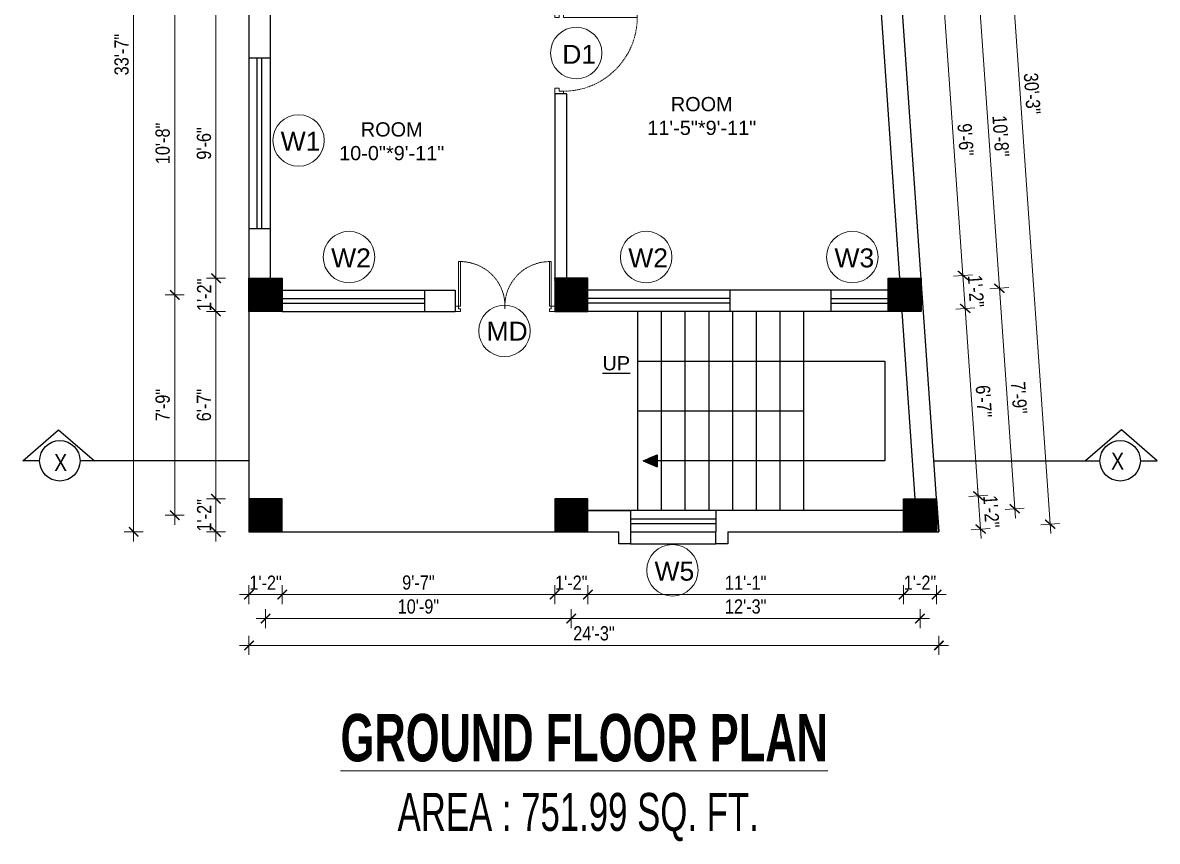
# Model space of a CAD drawing. Header units: inches. Extents: x -5096374 to -5070857, y -3259973 to -3243900.
# Drawn here: x -5073711.6 to -5073232.8, y -3258528.2 to -3258182.8 of the extents above; entities that cross this region are included whole.
import ezdxf

# ---------------------------------------------------------------- set-up
doc = ezdxf.new("R2010")
doc.units = ezdxf.units.IN
doc.header["$LTSCALE"] = 2
doc.header["$MEASUREMENT"] = 0
doc.header["$PDMODE"] = 34
doc.linetypes.add('HIDDEN', pattern=[0.375, 0.25, -0.125])
doc.layers.get('0').update_dxf_attribs({"linetype": 'CONTINUOUS'})
doc.layers.get('DEFPOINTS').update_dxf_attribs({"color": 141, "linetype": 'CONTINUOUS'})
doc.layers.add('A-Hatch', color=7, linetype='CONTINUOUS')
for name, color, linetype, lineweight in [('Annotate-Lite.w', 177, 'CONTINUOUS', 9), ('DIM 1-100', 4, 'CONTINUOUS', 13), ('Door-Window.w', 4, 'CONTINUOUS', 15), ('TEXT', 181, 'CONTINUOUS', 25), ('Text-100.w', 254, 'CONTINUOUS', 9)]:
    doc.layers.add(name, color=color, linetype=linetype, lineweight=lineweight)
doc.styles.add('ARAIL', font='ARIALN.TTF')
doc.styles.add('Arial', font='arial.ttf', dxfattribs={"width": 0.8, "height": 12})
doc.styles.add('arial.', font='arial.ttf')
doc.styles.add('gaurav', font='arial.ttf')
doc.styles.get("Standard").update_dxf_attribs({"font": 'ARIALN.TTF'})
doc.dimstyles.new('1 by 96', dxfattribs={"dimtxt": 6, "dimasz": 4, "dimexe": 4, "dimexo": 4, "dimgap": 2, "dimtad": 1, "dimdec": 0, "dimzin": 0, "dimdsep": 46, "dimlunit": 4, "dimtxsty": 'Standard', "dimblk": 'ARCHTICK', "dimcen": 0, "dimdle": 4, "dimadec": 0, "dimazin": 0, "dimtfac": 1, "dimtdec": 0, "dimtix": 1, "dimtofl": 0, "dimtmove": 1, "dimatfit": 3, "dimldrblk": 'ARCHTICK', "dimfxl": 4, "dimfxlon": 1, "dimtolj": 1, "dimtzin": 0, "dimlwd": -1, "dimlwe": -1, "dimarcsym": 0})
pattern_1 = [(45, (17816.59779, 410.57443), (-0.0883883476483, 0.0883883476483), [])]

# ---------------------------------------------------------------- blocks, each defined once
blk = doc.blocks.new('FDFDRE')
at = {"ltscale": 3}
for p, q in [((165701.11, -58637.82), (165701.1, -58641.5)), ((165701.1, -58641.5), (165703.55, -58641.5)), ((165704.78, -58637.83), (165701.11, -58637.82)), ((165703.55, -58641.5), (165703.53, -58672.63)), ((165704.78, -58639.66), (165703.55, -58639.66)), ((165703.55, -58639.66), (165703.55, -58641.5)), ((165703.55, -58641.5), (165704.78, -58641.5)), ((165704.78, -58641.5), (165704.76, -58672.65)), ((165704.78, -58639.66), (165704.78, -58637.83)), ((165766.98, -58637.83), (165770.65, -58637.82)), ((165766.98, -58639.66), (165766.98, -58637.83)), ((165766.98, -58639.66), (165768.2, -58639.66)), ((165766.98, -58641.5), (165767, -58672.65)), ((165768.2, -58641.5), (165766.98, -58641.5)), ((165768.2, -58639.66), (165768.2, -58641.5)), ((165770.65, -58641.5), (165768.2, -58641.5)), ((165768.2, -58641.5), (165768.22, -58672.63)), ((165770.65, -58637.82), (165770.65, -58641.5)), ((165703.53, -58672.63), (165704.76, -58672.65)), ((165768.22, -58672.63), (165767, -58672.65))]:
    blk.add_line(p, q, dxfattribs=at)
at = {"layer": 'Door-Window.w', "color": 9, "linetype": 'HIDDEN', "lineweight": 18}
for centre, start, end in [((165704.78, -58641.5), 269.96183, 3.38353), ((165766.98, -58641.5), 176.61647, 270.03817)]:
    blk.add_arc(centre, 31.16, start, end, dxfattribs=at)
blk = doc.blocks.new('3-0')
at = {"ltscale": 3}
for p, q in [((11063.05, 10097.68), (11065.97, 10099.9)), ((11065.25, 10097.81), (11066.71, 10098.92)), ((11065.97, 10099.9), (11066.71, 10098.92)), ((11063.05, 10097.68), (11064.53, 10095.73)), ((11065.99, 10096.84), (11064.53, 10095.73)), ((11065.99, 10096.84), (11065.25, 10097.81)), ((11085.5, 10074.13), (11110.32, 10092.96)), ((11086.24, 10073.15), (11111.05, 10091.97)), ((11111.05, 10091.97), (11110.32, 10092.96)), ((11084.04, 10073.02), (11082.57, 10071.91)), ((11082.57, 10071.91), (11084.79, 10068.98)), ((11084.04, 10073.02), (11084.78, 10072.04)), ((11084.78, 10072.04), (11086.24, 10073.15)), ((11084.79, 10068.98), (11087.72, 10071.2)), ((11086.24, 10073.15), (11085.5, 10074.13)), ((11087.72, 10071.2), (11086.24, 10073.15))]:
    blk.add_line(p, q, dxfattribs=at)
at = {"layer": 'Door-Window.w', "color": 9, "linetype": 'HIDDEN', "lineweight": 18}
blk.add_arc((11085.5, 10074.13), 31.16, 37.1906, 127.1465, dxfattribs=at)
blk = doc.blocks.new('_ArchTick')
at = {"color": 0, "linetype": 'ByBlock', "const_width": 0.15}
blk.add_lwpolyline([(-0.5, -0.5), (0.5, 0.5)], dxfattribs=at)
blk = doc.blocks.new('*D1109')
at = {"layer": 'DEFPOINTS', "color": 0, "ltscale": 0.5, "transparency": 16777216}
for p in [(-5073616.12, -3258176.9), (-5073630.03, -3258290.65), (-5073616.12, -3258290.65)]:
    blk.add_point(p, dxfattribs=at)
at = {"layer": 'DIM 1-100', "color": 0, "ltscale": 0.5, "transparency": 16777216}
for p, q in [((-5073630.03, -3258172.9), (-5073630.03, -3258294.65)), ((-5073626.03, -3258176.9), (-5073634.03, -3258176.9)), ((-5073626.03, -3258290.65), (-5073634.03, -3258290.65))]:
    blk.add_line(p, q, dxfattribs=at)
at = {"layer": 'DIM 1-100', "color": 0, "ltscale": 0.5, "transparency": 16777216, "xscale": 4, "yscale": 4, "zscale": 4}
for p, rotation in [((-5073630.03, -3258176.9), 90), ((-5073630.03, -3258290.65), 270)]:
    blk.add_blockref('_ArchTick', p, dxfattribs=dict(at, rotation=rotation))
at = {"layer": 'DIM 1-100', "color": 0, "ltscale": 0.5, "transparency": 16777216, "insert": (-5073635.09, -3258233.78), "char_height": 6, "attachment_point": 5, "rotation": 90}
blk.add_mtext('\\A1;9\'-6"', dxfattribs=at)
blk = doc.blocks.new('*D1110')
at = {"layer": 'DEFPOINTS', "color": 0, "ltscale": 0.5, "transparency": 16777216}
for p in [(-5073616.12, -3258290.65), (-5073630.03, -3258304.65), (-5073616.12, -3258304.65)]:
    blk.add_point(p, dxfattribs=at)
at = {"layer": 'DIM 1-100', "color": 0, "ltscale": 0.5, "transparency": 16777216}
for p, q in [((-5073630.03, -3258286.65), (-5073630.03, -3258308.65)), ((-5073626.03, -3258290.65), (-5073634.03, -3258290.65)), ((-5073626.03, -3258304.65), (-5073634.03, -3258304.65))]:
    blk.add_line(p, q, dxfattribs=at)
at = {"layer": 'DIM 1-100', "color": 0, "ltscale": 0.5, "transparency": 16777216, "xscale": 4, "yscale": 4, "zscale": 4}
for p, rotation in [((-5073630.03, -3258290.65), 90), ((-5073630.03, -3258304.65), 270)]:
    blk.add_blockref('_ArchTick', p, dxfattribs=dict(at, rotation=rotation))
at = {"layer": 'DIM 1-100', "color": 0, "ltscale": 0.5, "transparency": 16777216, "insert": (-5073635.04, -3258297.65), "char_height": 6, "attachment_point": 5, "rotation": 90}
blk.add_mtext('\\A1;1\'-2"', dxfattribs=at)
blk = doc.blocks.new('*D1111')
at = {"layer": 'DEFPOINTS', "color": 0, "ltscale": 0.5, "transparency": 16777216}
for p in [(-5073616.12, -3258304.65), (-5073630.03, -3258383.65), (-5073616.12, -3258383.65)]:
    blk.add_point(p, dxfattribs=at)
at = {"layer": 'DIM 1-100', "color": 0, "ltscale": 0.5, "transparency": 16777216}
for p, q in [((-5073630.03, -3258300.65), (-5073630.03, -3258387.65)), ((-5073626.03, -3258304.65), (-5073634.03, -3258304.65)), ((-5073626.03, -3258383.65), (-5073634.03, -3258383.65))]:
    blk.add_line(p, q, dxfattribs=at)
at = {"layer": 'DIM 1-100', "color": 0, "ltscale": 0.5, "transparency": 16777216, "xscale": 4, "yscale": 4, "zscale": 4}
for p, rotation in [((-5073630.03, -3258304.65), 90), ((-5073630.03, -3258383.65), 270)]:
    blk.add_blockref('_ArchTick', p, dxfattribs=dict(at, rotation=rotation))
at = {"layer": 'DIM 1-100', "color": 0, "ltscale": 0.5, "transparency": 16777216, "insert": (-5073635.09, -3258344.15), "char_height": 6, "attachment_point": 5, "rotation": 90}
blk.add_mtext('\\A1;6\'-7"', dxfattribs=at)
blk = doc.blocks.new('*D1112')
at = {"layer": 'DEFPOINTS', "color": 0, "ltscale": 0.5, "transparency": 16777216}
for p in [(-5073616.12, -3258383.65), (-5073630.03, -3258397.65), (-5073616.12, -3258397.65)]:
    blk.add_point(p, dxfattribs=at)
at = {"layer": 'DIM 1-100', "color": 0, "ltscale": 0.5, "transparency": 16777216}
for p, q in [((-5073626.03, -3258383.65), (-5073634.03, -3258383.65)), ((-5073630.03, -3258379.65), (-5073630.03, -3258401.65)), ((-5073626.03, -3258397.65), (-5073634.03, -3258397.65))]:
    blk.add_line(p, q, dxfattribs=at)
at = {"layer": 'DIM 1-100', "color": 0, "ltscale": 0.5, "transparency": 16777216, "xscale": 4, "yscale": 4, "zscale": 4}
for p, rotation in [((-5073630.03, -3258383.65), 90), ((-5073630.03, -3258397.65), 270)]:
    blk.add_blockref('_ArchTick', p, dxfattribs=dict(at, rotation=rotation))
at = {"layer": 'DIM 1-100', "color": 0, "ltscale": 0.5, "transparency": 16777216, "insert": (-5073635.04, -3258390.65), "char_height": 6, "attachment_point": 5, "rotation": 90}
blk.add_mtext('\\A1;1\'-2"', dxfattribs=at)
blk = doc.blocks.new('*D1114')
at = {"layer": 'DEFPOINTS', "color": 0, "ltscale": 0.5, "transparency": 16777216}
for p in [(-5073609.12, -3258169.9), (-5073647.45, -3258297.65), (-5073609.12, -3258297.65)]:
    blk.add_point(p, dxfattribs=at)
at = {"layer": 'DIM 1-100', "color": 0, "ltscale": 0.5, "transparency": 16777216}
for p, q in [((-5073647.45, -3258165.9), (-5073647.45, -3258301.65)), ((-5073643.45, -3258169.9), (-5073651.45, -3258169.9)), ((-5073643.45, -3258297.65), (-5073651.45, -3258297.65))]:
    blk.add_line(p, q, dxfattribs=at)
at = {"layer": 'DIM 1-100', "color": 0, "ltscale": 0.5, "transparency": 16777216, "xscale": 4, "yscale": 4, "zscale": 4}
for p, rotation in [((-5073647.45, -3258169.9), 90), ((-5073647.45, -3258297.65), 270)]:
    blk.add_blockref('_ArchTick', p, dxfattribs=dict(at, rotation=rotation))
at = {"layer": 'DIM 1-100', "color": 0, "ltscale": 0.5, "transparency": 16777216, "insert": (-5073652.51, -3258233.78), "char_height": 6, "attachment_point": 5, "rotation": 90}
blk.add_mtext('\\A1;10\'-8"', dxfattribs=at)
blk = doc.blocks.new('*D1115')
at = {"layer": 'DEFPOINTS', "color": 0, "ltscale": 0.5, "transparency": 16777216}
for p in [(-5073609.12, -3258297.65), (-5073647.45, -3258390.65), (-5073609.12, -3258390.65)]:
    blk.add_point(p, dxfattribs=at)
at = {"layer": 'DIM 1-100', "color": 0, "ltscale": 0.5, "transparency": 16777216}
for p, q in [((-5073647.45, -3258293.65), (-5073647.45, -3258394.65)), ((-5073643.45, -3258297.65), (-5073651.45, -3258297.65)), ((-5073643.45, -3258390.65), (-5073651.45, -3258390.65))]:
    blk.add_line(p, q, dxfattribs=at)
at = {"layer": 'DIM 1-100', "color": 0, "ltscale": 0.5, "transparency": 16777216, "xscale": 4, "yscale": 4, "zscale": 4}
for p, rotation in [((-5073647.45, -3258297.65), 90), ((-5073647.45, -3258390.65), 270)]:
    blk.add_blockref('_ArchTick', p, dxfattribs=dict(at, rotation=rotation))
at = {"layer": 'DIM 1-100', "color": 0, "ltscale": 0.5, "transparency": 16777216, "insert": (-5073652.51, -3258344.15), "char_height": 6, "attachment_point": 5, "rotation": 90}
blk.add_mtext('\\A1;7\'-9"', dxfattribs=at)
blk = doc.blocks.new('*D1116')
at = {"layer": 'DEFPOINTS', "color": 0, "ltscale": 0.5, "transparency": 16777216}
for p in [(-5073616.12, -3257994.9), (-5073664.79, -3258397.65), (-5073616.12, -3258397.65)]:
    blk.add_point(p, dxfattribs=at)
at = {"layer": 'DIM 1-100', "color": 0, "ltscale": 0.5, "transparency": 16777216}
for p, q in [((-5073664.79, -3257990.9), (-5073664.79, -3258401.65)), ((-5073660.79, -3257994.9), (-5073668.79, -3257994.9)), ((-5073660.79, -3258397.65), (-5073668.79, -3258397.65))]:
    blk.add_line(p, q, dxfattribs=at)
at = {"layer": 'DIM 1-100', "color": 0, "ltscale": 0.5, "transparency": 16777216, "xscale": 4, "yscale": 4, "zscale": 4}
for p, rotation in [((-5073664.79, -3257994.9), 90), ((-5073664.79, -3258397.65), 270)]:
    blk.add_blockref('_ArchTick', p, dxfattribs=dict(at, rotation=rotation))
at = {"layer": 'DIM 1-100', "color": 0, "ltscale": 0.5, "transparency": 16777216, "insert": (-5073669.85, -3258196.28), "char_height": 6, "attachment_point": 5, "rotation": 90}
blk.add_mtext('\\A1;33\'-7"', dxfattribs=at)
blk = doc.blocks.new('*D1121')
at = {"layer": 'DEFPOINTS', "color": 0, "ltscale": 0.5, "transparency": 16777216}
for p in [(-5073616.12, -3258397.65), (-5073602.12, -3258397.65), (-5073602.12, -3258424.1)]:
    blk.add_point(p, dxfattribs=at)
at = {"layer": 'DIM 1-100', "color": 0, "ltscale": 0.5, "transparency": 16777216}
for p, q in [((-5073616.12, -3258420.1), (-5073616.12, -3258428.1)), ((-5073602.12, -3258420.1), (-5073602.12, -3258428.1)), ((-5073620.12, -3258424.1), (-5073598.12, -3258424.1))]:
    blk.add_line(p, q, dxfattribs=at)
at = {"layer": 'DIM 1-100', "color": 0, "ltscale": 0.5, "transparency": 16777216, "xscale": 4, "yscale": 4, "zscale": 4, "rotation": 180}
blk.add_blockref('_ArchTick', (-5073616.12, -3258424.1), dxfattribs=at)
at = {"layer": 'DIM 1-100', "color": 0, "ltscale": 0.5, "transparency": 16777216, "xscale": 4, "yscale": 4, "zscale": 4}
blk.add_blockref('_ArchTick', (-5073602.12, -3258424.1), dxfattribs=at)
at = {"layer": 'DIM 1-100', "color": 0, "ltscale": 0.5, "transparency": 16777216, "insert": (-5073609.12, -3258419.08), "char_height": 6, "attachment_point": 5}
blk.add_mtext('\\A1;1\'-2"', dxfattribs=at)
blk = doc.blocks.new('*D1122')
at = {"layer": 'DEFPOINTS', "color": 0, "ltscale": 0.5, "transparency": 16777216}
for p in [(-5073602.12, -3258397.65), (-5073487.12, -3258397.65), (-5073487.12, -3258424.1)]:
    blk.add_point(p, dxfattribs=at)
at = {"layer": 'DIM 1-100', "color": 0, "ltscale": 0.5, "transparency": 16777216}
for p, q in [((-5073602.12, -3258420.1), (-5073602.12, -3258428.1)), ((-5073487.12, -3258420.1), (-5073487.12, -3258428.1)), ((-5073606.12, -3258424.1), (-5073483.12, -3258424.1))]:
    blk.add_line(p, q, dxfattribs=at)
at = {"layer": 'DIM 1-100', "color": 0, "ltscale": 0.5, "transparency": 16777216, "xscale": 4, "yscale": 4, "zscale": 4, "rotation": 180}
blk.add_blockref('_ArchTick', (-5073602.12, -3258424.1), dxfattribs=at)
at = {"layer": 'DIM 1-100', "color": 0, "ltscale": 0.5, "transparency": 16777216, "xscale": 4, "yscale": 4, "zscale": 4}
blk.add_blockref('_ArchTick', (-5073487.12, -3258424.1), dxfattribs=at)
at = {"layer": 'DIM 1-100', "color": 0, "ltscale": 0.5, "transparency": 16777216, "insert": (-5073544.62, -3258419.03), "char_height": 6, "attachment_point": 5}
blk.add_mtext('\\A1;9\'-7"', dxfattribs=at)
blk = doc.blocks.new('*D1123')
at = {"layer": 'DEFPOINTS', "color": 0, "ltscale": 0.5, "transparency": 16777216}
for p in [(-5073487.12, -3258397.65), (-5073473.12, -3258397.65), (-5073473.12, -3258424.1)]:
    blk.add_point(p, dxfattribs=at)
at = {"layer": 'DIM 1-100', "color": 0, "ltscale": 0.5, "transparency": 16777216}
for p, q in [((-5073487.12, -3258420.1), (-5073487.12, -3258428.1)), ((-5073473.12, -3258420.1), (-5073473.12, -3258428.1)), ((-5073491.12, -3258424.1), (-5073469.12, -3258424.1))]:
    blk.add_line(p, q, dxfattribs=at)
at = {"layer": 'DIM 1-100', "color": 0, "ltscale": 0.5, "transparency": 16777216, "xscale": 4, "yscale": 4, "zscale": 4, "rotation": 180}
blk.add_blockref('_ArchTick', (-5073487.12, -3258424.1), dxfattribs=at)
at = {"layer": 'DIM 1-100', "color": 0, "ltscale": 0.5, "transparency": 16777216, "xscale": 4, "yscale": 4, "zscale": 4}
blk.add_blockref('_ArchTick', (-5073473.12, -3258424.1), dxfattribs=at)
at = {"layer": 'DIM 1-100', "color": 0, "ltscale": 0.5, "transparency": 16777216, "insert": (-5073480.12, -3258419.08), "char_height": 6, "attachment_point": 5}
blk.add_mtext('\\A1;1\'-2"', dxfattribs=at)
blk = doc.blocks.new('*D1124')
at = {"layer": 'DEFPOINTS', "color": 0, "ltscale": 0.5, "transparency": 16777216}
for p in [(-5073473.12, -3258397.65), (-5073339.97, -3258397.65), (-5073339.97, -3258424.1)]:
    blk.add_point(p, dxfattribs=at)
at = {"layer": 'DIM 1-100', "color": 0, "ltscale": 0.5, "transparency": 16777216}
for p, q in [((-5073473.12, -3258420.1), (-5073473.12, -3258428.1)), ((-5073339.97, -3258420.1), (-5073339.97, -3258428.1)), ((-5073477.12, -3258424.1), (-5073335.97, -3258424.1))]:
    blk.add_line(p, q, dxfattribs=at)
at = {"layer": 'DIM 1-100', "color": 0, "ltscale": 0.5, "transparency": 16777216, "xscale": 4, "yscale": 4, "zscale": 4, "rotation": 180}
blk.add_blockref('_ArchTick', (-5073473.12, -3258424.1), dxfattribs=at)
at = {"layer": 'DIM 1-100', "color": 0, "ltscale": 0.5, "transparency": 16777216, "xscale": 4, "yscale": 4, "zscale": 4}
blk.add_blockref('_ArchTick', (-5073339.97, -3258424.1), dxfattribs=at)
at = {"layer": 'DIM 1-100', "color": 0, "ltscale": 0.5, "transparency": 16777216, "insert": (-5073406.54, -3258419.08), "char_height": 6, "attachment_point": 5}
blk.add_mtext('\\A1;11\'-1"', dxfattribs=at)
blk = doc.blocks.new('*D1125')
at = {"layer": 'DEFPOINTS', "color": 0, "ltscale": 0.5, "transparency": 16777216}
for p in [(-5073339.97, -3258397.65), (-5073325.97, -3258397.65), (-5073325.97, -3258424.1)]:
    blk.add_point(p, dxfattribs=at)
at = {"layer": 'DIM 1-100', "color": 0, "ltscale": 0.5, "transparency": 16777216}
for p, q in [((-5073339.97, -3258420.1), (-5073339.97, -3258428.1)), ((-5073325.97, -3258420.1), (-5073325.97, -3258428.1)), ((-5073343.97, -3258424.1), (-5073321.97, -3258424.1))]:
    blk.add_line(p, q, dxfattribs=at)
at = {"layer": 'DIM 1-100', "color": 0, "ltscale": 0.5, "transparency": 16777216, "xscale": 4, "yscale": 4, "zscale": 4, "rotation": 180}
blk.add_blockref('_ArchTick', (-5073339.97, -3258424.1), dxfattribs=at)
at = {"layer": 'DIM 1-100', "color": 0, "ltscale": 0.5, "transparency": 16777216, "xscale": 4, "yscale": 4, "zscale": 4}
blk.add_blockref('_ArchTick', (-5073325.97, -3258424.1), dxfattribs=at)
at = {"layer": 'DIM 1-100', "color": 0, "ltscale": 0.5, "transparency": 16777216, "insert": (-5073332.97, -3258419.08), "char_height": 6, "attachment_point": 5}
blk.add_mtext('\\A1;1\'-2"', dxfattribs=at)
blk = doc.blocks.new('*D1126')
at = {"layer": 'DEFPOINTS', "color": 0, "ltscale": 0.5, "transparency": 16777216}
for p in [(-5073609.12, -3258390.65), (-5073480.12, -3258390.65), (-5073480.12, -3258434.22)]:
    blk.add_point(p, dxfattribs=at)
at = {"layer": 'DIM 1-100', "color": 0, "ltscale": 0.5, "transparency": 16777216}
for p, q in [((-5073609.12, -3258430.22), (-5073609.12, -3258438.22)), ((-5073480.12, -3258430.22), (-5073480.12, -3258438.22)), ((-5073613.12, -3258434.22), (-5073476.12, -3258434.22))]:
    blk.add_line(p, q, dxfattribs=at)
at = {"layer": 'DIM 1-100', "color": 0, "ltscale": 0.5, "transparency": 16777216, "xscale": 4, "yscale": 4, "zscale": 4, "rotation": 180}
blk.add_blockref('_ArchTick', (-5073609.12, -3258434.22), dxfattribs=at)
at = {"layer": 'DIM 1-100', "color": 0, "ltscale": 0.5, "transparency": 16777216, "xscale": 4, "yscale": 4, "zscale": 4}
blk.add_blockref('_ArchTick', (-5073480.12, -3258434.22), dxfattribs=at)
at = {"layer": 'DIM 1-100', "color": 0, "ltscale": 0.5, "transparency": 16777216, "insert": (-5073544.62, -3258429.15), "char_height": 6, "attachment_point": 5}
blk.add_mtext('\\A1;10\'-9"', dxfattribs=at)
blk = doc.blocks.new('*D1127')
at = {"layer": 'DEFPOINTS', "color": 0, "ltscale": 0.5, "transparency": 16777216}
for p in [(-5073480.12, -3258390.65), (-5073332.97, -3258390.65), (-5073332.97, -3258434.22)]:
    blk.add_point(p, dxfattribs=at)
at = {"layer": 'DIM 1-100', "color": 0, "ltscale": 0.5, "transparency": 16777216}
for p, q in [((-5073480.12, -3258430.22), (-5073480.12, -3258438.22)), ((-5073332.97, -3258430.22), (-5073332.97, -3258438.22)), ((-5073484.12, -3258434.22), (-5073328.97, -3258434.22))]:
    blk.add_line(p, q, dxfattribs=at)
at = {"layer": 'DIM 1-100', "color": 0, "ltscale": 0.5, "transparency": 16777216, "xscale": 4, "yscale": 4, "zscale": 4, "rotation": 180}
blk.add_blockref('_ArchTick', (-5073480.12, -3258434.22), dxfattribs=at)
at = {"layer": 'DIM 1-100', "color": 0, "ltscale": 0.5, "transparency": 16777216, "xscale": 4, "yscale": 4, "zscale": 4}
blk.add_blockref('_ArchTick', (-5073332.97, -3258434.22), dxfattribs=at)
at = {"layer": 'DIM 1-100', "color": 0, "ltscale": 0.5, "transparency": 16777216, "insert": (-5073406.54, -3258429.15), "char_height": 6, "attachment_point": 5}
blk.add_mtext('\\A1;12\'-3"', dxfattribs=at)
blk = doc.blocks.new('*D1128')
at = {"layer": 'DEFPOINTS', "color": 0, "ltscale": 0.5, "transparency": 16777216}
for p in [(-5073616.12, -3258397.65), (-5073325, -3258397.65), (-5073325, -3258445.54)]:
    blk.add_point(p, dxfattribs=at)
at = {"layer": 'DIM 1-100', "color": 0, "ltscale": 0.5, "transparency": 16777216}
for p, q in [((-5073620.12, -3258445.54), (-5073321, -3258445.54)), ((-5073616.12, -3258441.54), (-5073616.12, -3258449.54)), ((-5073325, -3258441.54), (-5073325, -3258449.54))]:
    blk.add_line(p, q, dxfattribs=at)
at = {"layer": 'DIM 1-100', "color": 0, "ltscale": 0.5, "transparency": 16777216, "xscale": 4, "yscale": 4, "zscale": 4, "rotation": 180}
blk.add_blockref('_ArchTick', (-5073616.12, -3258445.54), dxfattribs=at)
at = {"layer": 'DIM 1-100', "color": 0, "ltscale": 0.5, "transparency": 16777216, "xscale": 4, "yscale": 4, "zscale": 4}
blk.add_blockref('_ArchTick', (-5073325, -3258445.54), dxfattribs=at)
at = {"layer": 'DIM 1-100', "color": 0, "ltscale": 0.5, "transparency": 16777216, "insert": (-5073470.56, -3258440.47), "char_height": 6, "attachment_point": 5}
blk.add_mtext('\\A1;24\'-3"', dxfattribs=at)
blk = doc.blocks.new('*D1129')
at = {"layer": 'DEFPOINTS', "color": 0, "ltscale": 0.5, "transparency": 16777216}
for p in [(-5073325.97, -3258383.65), (-5073325, -3258397.65), (-5073307.39, -3258396.43)]:
    blk.add_point(p, dxfattribs=at)
at = {"layer": 'DIM 1-100', "color": 0, "ltscale": 0.5, "transparency": 16777216}
for p, q in [((-5073308.65, -3258378.44), (-5073307.11, -3258400.42)), ((-5073312.36, -3258382.71), (-5073304.38, -3258382.15)), ((-5073311.38, -3258396.71), (-5073303.4, -3258396.15))]:
    blk.add_line(p, q, dxfattribs=at)
at = {"layer": 'DIM 1-100', "color": 0, "ltscale": 0.5, "transparency": 16777216, "xscale": 4, "yscale": 4, "zscale": 4}
for p, rotation in [((-5073308.37, -3258382.43), 93.98810611649257), ((-5073307.39, -3258396.43), 273.9881061164926)]:
    blk.add_blockref('_ArchTick', p, dxfattribs=dict(at, rotation=rotation))
at = {"layer": 'DIM 1-100', "color": 0, "ltscale": 0.5, "transparency": 16777216, "insert": (-5073302.88, -3258389.08), "char_height": 6, "attachment_point": 5, "rotation": 273.9881}
blk.add_mtext('\\A1;1\'-2"', dxfattribs=at)
blk = doc.blocks.new('*D1130')
at = {"layer": 'DEFPOINTS', "color": 0, "ltscale": 0.5, "transparency": 16777216}
for p in [(-5073332.11, -3258304.65), (-5073313.88, -3258303.38), (-5073325.97, -3258383.65)]:
    blk.add_point(p, dxfattribs=at)
at = {"layer": 'DIM 1-100', "color": 0, "ltscale": 0.5, "transparency": 16777216}
for p, q in [((-5073308.09, -3258386.42), (-5073314.16, -3258299.39)), ((-5073317.87, -3258303.66), (-5073309.89, -3258303.11)), ((-5073312.36, -3258382.71), (-5073304.38, -3258382.15))]:
    blk.add_line(p, q, dxfattribs=at)
at = {"layer": 'DIM 1-100', "color": 0, "ltscale": 0.5, "transparency": 16777216, "xscale": 4, "yscale": 4, "zscale": 4}
for p, rotation in [((-5073313.88, -3258303.38), 93.98810611652839), ((-5073308.37, -3258382.43), 273.9881061165284)]:
    blk.add_blockref('_ArchTick', p, dxfattribs=dict(at, rotation=rotation))
at = {"layer": 'DIM 1-100', "color": 0, "ltscale": 0.5, "transparency": 16777216, "insert": (-5073306.07, -3258342.55), "char_height": 6, "attachment_point": 5, "rotation": 273.9881}
blk.add_mtext('\\A1;6\'-7"', dxfattribs=at)
blk = doc.blocks.new('*D1131')
at = {"layer": 'DEFPOINTS', "color": 0, "ltscale": 0.5, "transparency": 16777216}
for p in [(-5073332.45, -3258290.65), (-5073314.85, -3258289.43), (-5073332.11, -3258304.65)]:
    blk.add_point(p, dxfattribs=at)
at = {"layer": 'DIM 1-100', "color": 0, "ltscale": 0.5, "transparency": 16777216}
for p, q in [((-5073313.6, -3258307.37), (-5073315.13, -3258285.44)), ((-5073318.84, -3258289.71), (-5073310.86, -3258289.15)), ((-5073317.87, -3258303.66), (-5073309.89, -3258303.11))]:
    blk.add_line(p, q, dxfattribs=at)
at = {"layer": 'DIM 1-100', "color": 0, "ltscale": 0.5, "transparency": 16777216, "xscale": 4, "yscale": 4, "zscale": 4}
for p, rotation in [((-5073314.85, -3258289.43), 93.98810611652839), ((-5073313.88, -3258303.38), 273.9881061165284)]:
    blk.add_blockref('_ArchTick', p, dxfattribs=dict(at, rotation=rotation))
at = {"layer": 'DIM 1-100', "color": 0, "ltscale": 0.5, "transparency": 16777216, "insert": (-5073309.36, -3258296.06), "char_height": 6, "attachment_point": 5, "rotation": 273.9881}
blk.add_mtext('\\A1;1\'-2"', dxfattribs=at)
blk = doc.blocks.new('*D1132')
at = {"layer": 'DEFPOINTS', "color": 0, "ltscale": 0.5, "transparency": 16777216}
for p in [(-5073341.36, -3258176.9), (-5073322.79, -3258175.6), (-5073332.45, -3258290.65)]:
    blk.add_point(p, dxfattribs=at)
at = {"layer": 'DIM 1-100', "color": 0, "ltscale": 0.5, "transparency": 16777216}
for p, q in [((-5073314.57, -3258293.42), (-5073323.07, -3258171.61)), ((-5073326.78, -3258175.88), (-5073318.8, -3258175.32)), ((-5073318.84, -3258289.71), (-5073310.86, -3258289.15))]:
    blk.add_line(p, q, dxfattribs=at)
at = {"layer": 'DIM 1-100', "color": 0, "ltscale": 0.5, "transparency": 16777216, "xscale": 4, "yscale": 4, "zscale": 4}
for p, rotation in [((-5073322.79, -3258175.6), 93.98810611652839), ((-5073314.85, -3258289.43), 273.9881061165284)]:
    blk.add_blockref('_ArchTick', p, dxfattribs=dict(at, rotation=rotation))
at = {"layer": 'DIM 1-100', "color": 0, "ltscale": 0.5, "transparency": 16777216, "insert": (-5073313.77, -3258232.16), "char_height": 6, "attachment_point": 5, "rotation": 273.9881}
blk.add_mtext('\\A1;9\'-6"', dxfattribs=at)
blk = doc.blocks.new('*D1139')
at = {"layer": 'DEFPOINTS', "color": 0, "ltscale": 0.5, "transparency": 16777216}
for p in [(-5073348.36, -3258169.9), (-5073299.5, -3258294.87), (-5073339.45, -3258297.65)]:
    blk.add_point(p, dxfattribs=at)
at = {"layer": 'DIM 1-100', "color": 0, "ltscale": 0.5, "transparency": 16777216}
for p, q in [((-5073308.68, -3258163.12), (-5073299.22, -3258298.86)), ((-5073312.39, -3258167.39), (-5073304.41, -3258166.83)), ((-5073303.49, -3258295.15), (-5073295.51, -3258294.59))]:
    blk.add_line(p, q, dxfattribs=at)
at = {"layer": 'DIM 1-100', "color": 0, "ltscale": 0.5, "transparency": 16777216, "xscale": 4, "yscale": 4, "zscale": 4}
for p, rotation in [((-5073308.4, -3258167.11), 93.98810611423002), ((-5073299.5, -3258294.87), 273.98810611423)]:
    blk.add_blockref('_ArchTick', p, dxfattribs=dict(at, rotation=rotation))
at = {"layer": 'DIM 1-100', "color": 0, "ltscale": 0.5, "transparency": 16777216, "insert": (-5073298.9, -3258230.64), "char_height": 6, "attachment_point": 5, "rotation": 273.9881}
blk.add_mtext('\\A1;10\'-8"', dxfattribs=at)
blk = doc.blocks.new('*D1140')
at = {"layer": 'DEFPOINTS', "color": 0, "ltscale": 0.5, "transparency": 16777216}
for p in [(-5073339.45, -3258297.65), (-5073293.01, -3258387.87), (-5073332.97, -3258390.65)]:
    blk.add_point(p, dxfattribs=at)
at = {"layer": 'DIM 1-100', "color": 0, "ltscale": 0.5, "transparency": 16777216}
for p, q in [((-5073299.77, -3258290.88), (-5073292.73, -3258391.86)), ((-5073303.49, -3258295.15), (-5073295.51, -3258294.59)), ((-5073297, -3258388.15), (-5073289.02, -3258387.59))]:
    blk.add_line(p, q, dxfattribs=at)
at = {"layer": 'DIM 1-100', "color": 0, "ltscale": 0.5, "transparency": 16777216, "xscale": 4, "yscale": 4, "zscale": 4}
for p, rotation in [((-5073299.5, -3258294.87), 93.98810611423002), ((-5073293.01, -3258387.87), 273.98810611423)]:
    blk.add_blockref('_ArchTick', p, dxfattribs=dict(at, rotation=rotation))
at = {"layer": 'DIM 1-100', "color": 0, "ltscale": 0.5, "transparency": 16777216, "insert": (-5073291.2, -3258341.02), "char_height": 6, "attachment_point": 5, "rotation": 273.9881}
blk.add_mtext('\\A1;7\'-9"', dxfattribs=at)
blk = doc.blocks.new('*D1142')
at = {"layer": 'DEFPOINTS', "color": 0, "ltscale": 0.5, "transparency": 16777216}
for p in [(-5073303.35, -3258031.79), (-5073350.27, -3258035.06), (-5073325, -3258397.65)]:
    blk.add_point(p, dxfattribs=at)
at = {"layer": 'DIM 1-100', "color": 0, "ltscale": 0.5, "transparency": 16777216}
for p, q in [((-5073277.8, -3258398.37), (-5073303.63, -3258027.8)), ((-5073307.34, -3258032.06), (-5073299.36, -3258031.51)), ((-5073282.06, -3258394.66), (-5073274.08, -3258394.11))]:
    blk.add_line(p, q, dxfattribs=at)
at = {"layer": 'DIM 1-100', "color": 0, "ltscale": 0.5, "transparency": 16777216, "xscale": 4, "yscale": 4, "zscale": 4}
for p, rotation in [((-5073303.35, -3258031.79), 93.98810611425189), ((-5073278.07, -3258394.38), 273.9881061142519)]:
    blk.add_blockref('_ArchTick', p, dxfattribs=dict(at, rotation=rotation))
at = {"layer": 'DIM 1-100', "color": 0, "ltscale": 0.5, "transparency": 16777216, "insert": (-5073285.66, -3258212.73), "char_height": 6, "attachment_point": 5, "rotation": 273.9881}
blk.add_mtext('\\A1;30\'-3"', dxfattribs=at)

msp = doc.modelspace()

# ---------------------------------------------------------------- hatches: boundary and pattern name
at = {"layer": 'A-Hatch', "ltscale": 0.5}
h = msp.add_hatch(dxfattribs=at)
h.set_pattern_fill('ANSI31', color=256)
h.set_pattern_definition(pattern_1)
h.paths.add_polyline_path([(-5073602.12, -3258295.65), (-5073602.12, -3258290.65), (-5073616.12, -3258290.65), (-5073616.12, -3258304.65), (-5073602.12, -3258304.65)])
h = msp.add_hatch(dxfattribs=at)
h.set_pattern_fill('ANSI31', color=256)
h.set_pattern_definition(pattern_1)
h.paths.add_polyline_path([(-5073473.12, -3258290.65), (-5073487.12, -3258290.65), (-5073487.12, -3258302.44), (-5073487.11, -3258302.44), (-5073487.12, -3258304.65), (-5073473.12, -3258304.65)])
h = msp.add_hatch(dxfattribs=at)
h.set_pattern_fill('ANSI31', color=256)
h.set_pattern_definition(pattern_1)
h.paths.add_polyline_path([(-5073332.45, -3258290.65), (-5073346.45, -3258290.65), (-5073346.45, -3258304.65), (-5073332.45, -3258304.65)])
h = msp.add_hatch(dxfattribs=at)
h.set_pattern_fill('ANSI31', color=256)
h.set_pattern_definition(pattern_1)
h.paths.add_polyline_path([(-5073449.78, -3258367.65), (-5073443.86, -3258370.16), (-5073443.86, -3258365.15)])
h = msp.add_hatch(dxfattribs=at)
h.set_pattern_fill('ANSI31', color=256)
h.set_pattern_definition(pattern_1)
h.paths.add_polyline_path([(-5073602.12, -3258383.65), (-5073616.12, -3258383.65), (-5073616.12, -3258397.65), (-5073602.12, -3258397.65)])
h = msp.add_hatch(dxfattribs=at)
h.set_pattern_fill('ANSI31', color=256)
h.set_pattern_definition(pattern_1)
h.paths.add_polyline_path([(-5073473.12, -3258383.65), (-5073487.12, -3258383.65), (-5073487.12, -3258397.65), (-5073473.12, -3258397.65)])
h = msp.add_hatch(dxfattribs=at)
h.set_pattern_fill('ANSI31', color=256)
h.set_pattern_definition(pattern_1)
h.paths.add_polyline_path([(-5073325.97, -3258383.65), (-5073339.97, -3258383.65), (-5073339.97, -3258397.65), (-5073325.97, -3258397.65)])

# ---------------------------------------------------------------- linework, layer by layer
at = {"ltscale": 0.5}
for p, q in [((-5073325, -3258397.65), (-5073350.27, -3258035.06)), ((-5073616.12, -3258162.9), (-5073616.12, -3258397.65)), ((-5073607.12, -3258176.9), (-5073607.12, -3258290.65)), ((-5073341.48, -3258290.65), (-5073349.41, -3258176.9)), ((-5073607.12, -3258197.78), (-5073616.12, -3258197.78)), ((-5073612.62, -3258269.78), (-5073612.62, -3258197.78)), ((-5073610.62, -3258269.78), (-5073610.62, -3258197.78)), ((-5073487.12, -3258212.9), (-5073487.12, -3258290.65)), ((-5073482.12, -3258212.9), (-5073487.12, -3258212.9)), ((-5073482.12, -3258212.9), (-5073482.12, -3258290.65)), ((-5073607.12, -3258269.78), (-5073616.12, -3258269.78)), ((-5073602.12, -3258295.65), (-5073529.12, -3258295.65)), ((-5073602.12, -3258295.65), (-5073602.12, -3258304.65)), ((-5073542.12, -3258295.65), (-5073542.12, -3258304.65)), ((-5073529.12, -3258295.65), (-5073529.12, -3258304.65)), ((-5073346.45, -3258295.65), (-5073473.12, -3258295.65)), ((-5073413.12, -3258304.65), (-5073413.12, -3258295.65)), ((-5073370.45, -3258304.65), (-5073370.45, -3258295.65)), ((-5073602.12, -3258299.15), (-5073542.12, -3258299.15)), ((-5073602.12, -3258301.15), (-5073542.12, -3258301.15)), ((-5073413.12, -3258299.15), (-5073473.12, -3258299.15)), ((-5073413.12, -3258301.15), (-5073473.12, -3258301.15)), ((-5073370.45, -3258299.15), (-5073346.45, -3258299.15)), ((-5073370.45, -3258301.15), (-5073346.45, -3258301.15)), ((-5073602.12, -3258304.65), (-5073529.12, -3258304.65)), ((-5073346.11, -3258304.65), (-5073473.12, -3258304.65)), ((-5073452.15, -3258304.65), (-5073452.15, -3258346.65)), ((-5073442.15, -3258304.65), (-5073442.15, -3258346.65)), ((-5073432.15, -3258304.65), (-5073432.15, -3258346.65)), ((-5073422.15, -3258304.65), (-5073422.15, -3258346.65)), ((-5073412.15, -3258304.65), (-5073412.15, -3258346.65)), ((-5073402.15, -3258304.65), (-5073402.15, -3258346.65)), ((-5073392.15, -3258304.65), (-5073392.15, -3258346.65)), ((-5073382.15, -3258304.65), (-5073382.15, -3258346.65)), ((-5073346.45, -3258304.65), (-5073370.45, -3258304.65)), ((-5073334.99, -3258383.65), (-5073340.5, -3258304.65)), ((-5073452.15, -3258325.65), (-5073347.87, -3258325.65)), ((-5073347.87, -3258325.65), (-5073347.87, -3258367.65)), ((-5073382.15, -3258346.65), (-5073452.15, -3258346.65)), ((-5073452.15, -3258346.65), (-5073452.15, -3258388.65)), ((-5073442.15, -3258346.65), (-5073442.15, -3258388.65)), ((-5073432.15, -3258346.65), (-5073432.15, -3258388.65)), ((-5073422.15, -3258346.65), (-5073422.15, -3258388.65)), ((-5073412.15, -3258346.65), (-5073412.15, -3258388.65)), ((-5073402.15, -3258346.65), (-5073402.15, -3258388.65)), ((-5073392.15, -3258346.65), (-5073392.15, -3258388.65)), ((-5073382.15, -3258346.65), (-5073382.15, -3258388.65)), ((-5073449.78, -3258367.65), (-5073443.86, -3258365.15)), ((-5073449.78, -3258367.65), (-5073443.86, -3258370.16)), ((-5073443.86, -3258365.15), (-5073443.86, -3258370.16)), ((-5073347.87, -3258367.65), (-5073443.86, -3258367.65)), ((-5073325.97, -3258383.65), (-5073325, -3258397.65)), ((-5073339.97, -3258388.65), (-5073473.12, -3258388.65)), ((-5073473.12, -3258388.65), (-5073455.12, -3258388.65)), ((-5073455.12, -3258388.65), (-5073455.12, -3258397.65)), ((-5073455.12, -3258392.15), (-5073419.12, -3258392.15)), ((-5073419.12, -3258388.65), (-5073419.12, -3258397.65)), ((-5073616.12, -3258397.65), (-5073460.12, -3258397.65)), ((-5073460.12, -3258402.65), (-5073460.12, -3258397.65)), ((-5073455.12, -3258394.15), (-5073419.12, -3258394.15)), ((-5073455.12, -3258397.65), (-5073419.12, -3258397.65)), ((-5073455.12, -3258397.65), (-5073455.12, -3258402.65)), ((-5073419.12, -3258402.65), (-5073419.12, -3258397.65)), ((-5073414.12, -3258397.65), (-5073325, -3258397.65)), ((-5073414.12, -3258397.65), (-5073414.12, -3258402.65)), ((-5073455.12, -3258402.65), (-5073460.12, -3258402.65)), ((-5073455.12, -3258402.65), (-5073419.12, -3258402.65)), ((-5073414.12, -3258402.65), (-5073419.12, -3258402.65))]:
    msp.add_line(p, q, dxfattribs=at)
for points in [[(-5073616.12, -3258290.65), (-5073602.12, -3258290.65), (-5073602.12, -3258304.65), (-5073616.12, -3258304.65)], [(-5073473.12, -3258290.65), (-5073487.12, -3258290.65), (-5073487.12, -3258304.65), (-5073473.12, -3258304.65)], [(-5073346.45, -3258290.65), (-5073332.45, -3258290.65), (-5073332.45, -3258304.65), (-5073346.45, -3258304.65)], [(-5073602.12, -3258383.65), (-5073616.12, -3258383.65), (-5073616.12, -3258397.65), (-5073602.12, -3258397.65)], [(-5073473.12, -3258383.65), (-5073487.12, -3258383.65), (-5073487.12, -3258397.65), (-5073473.12, -3258397.65)], [(-5073339.97, -3258383.65), (-5073325.97, -3258383.65), (-5073325.97, -3258397.65), (-5073339.97, -3258397.65)]]:
    msp.add_lwpolyline(points, close=True, dxfattribs=at)
at = {"layer": 'Annotate-Lite.w', "ltscale": 0.005}
for centre in [(-5073478.02, -3258195.62), (-5073595.19, -3258232.51), (-5073573.9, -3258281.7), (-5073448.52, -3258281.7), (-5073361.53, -3258281.7), (-5073508.29, -3258312.87), (-5073437.44, -3258413.86)]:
    msp.add_circle(centre, 10.86, dxfattribs=at)
at = {"layer": 'TEXT'}
for points in [[(-5073704.45, -3258367.65), (-5073711.59, -3258367.65), (-5073696.45, -3258354.57), (-5073681.31, -3258367.65)], [(-5073239.99, -3258367.65), (-5073232.85, -3258367.65), (-5073247.99, -3258354.57), (-5073263.13, -3258367.65)], [(-5073616.12, -3258367.65), (-5073687.38, -3258367.65)], [(-5073327.09, -3258367.65), (-5073257.06, -3258367.65)]]:
    msp.add_lwpolyline(points, dxfattribs=at)
for centre in [(-5073695.92, -3258367.65), (-5073248.52, -3258367.65)]:
    msp.add_circle(centre, 8.53, dxfattribs=at)

# ---------------------------------------------------------------- block references
at = {"layer": 'Door-Window.w', "linetype": 'ByBlock', "xscale": -0.9997910039624013, "yscale": 0.9997910039624012, "zscale": 0.9997910039624012, "rotation": 217.1905952198047}
msp.add_blockref('3-0', (-5088400.85, -3256856.34), dxfattribs=at)
at = {"layer": 'Door-Window.w', "ltscale": 0.005, "xscale": 0.6039383709985556, "yscale": 0.6039383709985556, "zscale": 0.6039383709985556, "rotation": 180}
msp.add_blockref('FDFDRE', (-4973413.86, -3293718.29), dxfattribs=at)

# ---------------------------------------------------------------- texts
at = {"layer": 'Annotate-Lite.w', "ltscale": 0.005, "char_height": 8, "style": 'gaurav'}
for s, insert, attachment_point in [('D1', (-5073483.93, -3258200.17), 7), ('W1', (-5073602.73, -3258228.86), 1), ('W2', (-5073581.44, -3258278.05), 1), ('W2', (-5073456.07, -3258278.05), 1), ('W3', (-5073369.07, -3258278.05), 1), ('MD', (-5073515.89, -3258308.97), 1), ('W5', (-5073444.99, -3258410.21), 1)]:
    msp.add_mtext_dynamic_manual_height_columns(s, width=8, gutter_width=100, heights=[0], dxfattribs=dict(at, insert=insert, attachment_point=attachment_point))
at = {"layer": 'TEXT', "lineweight": -2, "char_height": 6, "attachment_point": 5, "style": 'arial.'}
for s, insert in [('{\\W1;ROOM\\P11\'-5"*9\'-11"}', (-5073425.07, -3258222.22)), ('{\\W1;ROOM\\P10-0"*9\'-11"}', (-5073555.88, -3258232.89))]:
    msp.add_mtext_dynamic_manual_height_columns(s, width=45.7314, gutter_width=30, heights=[0], dxfattribs=dict(at, insert=insert))
at = {"layer": 'TEXT', "lineweight": -2, "insert": (-5073461.14, -3258326.54), "char_height": 6, "width": 127.5059, "attachment_point": 5, "style": 'arial.'}
msp.add_mtext('{\\LUP}', dxfattribs=at)
at = {"layer": 'TEXT', "char_height": 7.2, "style": 'ARAIL'}
for insert, attachment_point in [((-5073252.36, -3258364.16), 1), ((-5073692.83, -3258364.82), 3)]:
    msp.add_mtext_dynamic_manual_height_columns('X', width=125.4648, gutter_width=90, heights=[0], dxfattribs=dict(at, insert=insert, attachment_point=attachment_point))
at = {"layer": 'Text-100.w', "insert": (-5073477.2, -3258474.44), "char_height": 20, "width": 569.1024, "attachment_point": 2, "style": 'Arial'}
msp.add_mtext('\\A1;{\\fArial Narrow|b1|i0|c0|p34;\\L GROUND FLOOR PLAN\\P\\fArial Narrow|b0|i0|c0|p34;\\H0.8x;\\lAREA : 751.99 SQ. FT.\\H1.02306x; }', dxfattribs=at)

# ---------------------------------------------------------------- dimensions: what is measured, and where the dimension line sits
at = {"layer": 'DIM 1-100', "ltscale": 0.5}
for base, p1, p2, angle, picture, middle in [((-5073664.79, -3258397.65), (-5073616.12, -3257994.9), (-5073616.12, -3258397.65), 90, '*D1116', (-5073669.85, -3258196.28)), ((-5073299.5, -3258294.87), (-5073348.36, -3258169.9), (-5073339.45, -3258297.65), 93.9881, '*D1139', (-5073298.9, -3258230.64)), ((-5073647.45, -3258297.65), (-5073609.12, -3258169.9), (-5073609.12, -3258297.65), 90, '*D1114', (-5073652.51, -3258233.78)), ((-5073630.03, -3258290.65), (-5073616.12, -3258176.9), (-5073616.12, -3258290.65), 90, '*D1109', (-5073635.09, -3258233.78)), ((-5073322.79, -3258175.6), (-5073332.45, -3258290.65), (-5073341.36, -3258176.9), 93.9881, '*D1132', (-5073313.77, -3258232.16)), ((-5073293.01, -3258387.87), (-5073339.45, -3258297.65), (-5073332.97, -3258390.65), 93.9881, '*D1140', (-5073291.2, -3258341.02)), ((-5073647.45, -3258390.65), (-5073609.12, -3258297.65), (-5073609.12, -3258390.65), 90, '*D1115', (-5073652.51, -3258344.15)), ((-5073630.03, -3258383.65), (-5073616.12, -3258304.65), (-5073616.12, -3258383.65), 90, '*D1111', (-5073635.09, -3258344.15)), ((-5073313.88, -3258303.38), (-5073325.97, -3258383.65), (-5073332.11, -3258304.65), 93.9881, '*D1130', (-5073306.07, -3258342.55))]:
    dim = msp.add_linear_dim(base=base, p1=p1, p2=p2, angle=angle, dimstyle='1 by 96', dxfattribs=at)
    dim.commit()
    dim.dimension.update_dxf_attribs({"geometry": picture, "text_midpoint": middle})
dim = msp.add_aligned_dim(p1=(-5073325, -3258397.65), p2=(-5073350.27, -3258035.06), distance=-47.04, dimstyle='1 by 96', dxfattribs=at)
dim.commit()
dim.dimension.update_dxf_attribs({"geometry": '*D1142', "text_midpoint": (-5073285.66, -3258212.73)})
for base, p1, p2, angle, picture, middle, dimtype in [((-5073630.03, -3258304.65), (-5073616.12, -3258290.65), (-5073616.12, -3258304.65), 90, '*D1110', (-5073630.03, -3258297.65), 160), ((-5073314.85, -3258289.43), (-5073332.11, -3258304.65), (-5073332.45, -3258290.65), 93.9881, '*D1131', (-5073314.36, -3258296.41), 160), ((-5073307.39, -3258396.43), (-5073325.97, -3258383.65), (-5073325, -3258397.65), 273.9881, '*D1129', (-5073307.88, -3258389.43), 161), ((-5073630.03, -3258397.65), (-5073616.12, -3258383.65), (-5073616.12, -3258397.65), 90, '*D1112', (-5073630.03, -3258390.65), 160)]:
    dim = msp.add_linear_dim(base=base, p1=p1, p2=p2, angle=angle, dimstyle='1 by 96', dxfattribs=at)
    dim.commit()
    dim.dimension.update_dxf_attribs({"geometry": picture, "text_midpoint": middle, "dimtype": dimtype})
for base, p1, p2, picture, middle in [((-5073480.12, -3258434.22), (-5073609.12, -3258390.65), (-5073480.12, -3258390.65), '*D1126', (-5073544.62, -3258429.15)), ((-5073332.97, -3258434.22), (-5073480.12, -3258390.65), (-5073332.97, -3258390.65), '*D1127', (-5073406.54, -3258429.15)), ((-5073325, -3258445.54), (-5073616.12, -3258397.65), (-5073325, -3258397.65), '*D1128', (-5073470.56, -3258440.47)), ((-5073487.12, -3258424.1), (-5073602.12, -3258397.65), (-5073487.12, -3258397.65), '*D1122', (-5073544.62, -3258419.03)), ((-5073339.97, -3258424.1), (-5073473.12, -3258397.65), (-5073339.97, -3258397.65), '*D1124', (-5073406.54, -3258419.08))]:
    dim = msp.add_linear_dim(base=base, p1=p1, p2=p2, dimstyle='1 by 96', dxfattribs=at)
    dim.commit()
    dim.dimension.update_dxf_attribs({"geometry": picture, "text_midpoint": middle})
for base, p1, p2, picture, middle in [((-5073602.12, -3258424.1), (-5073616.12, -3258397.65), (-5073602.12, -3258397.65), '*D1121', (-5073609.12, -3258424.1)), ((-5073473.12, -3258424.1), (-5073487.12, -3258397.65), (-5073473.12, -3258397.65), '*D1123', (-5073480.12, -3258424.1)), ((-5073325.97, -3258424.1), (-5073339.97, -3258397.65), (-5073325.97, -3258397.65), '*D1125', (-5073332.97, -3258424.1))]:
    dim = msp.add_linear_dim(base=base, p1=p1, p2=p2, dimstyle='1 by 96', dxfattribs=at)
    dim.commit()
    dim.dimension.update_dxf_attribs({"geometry": picture, "text_midpoint": middle, "dimtype": 160})

doc.saveas('drawing.dxf')
